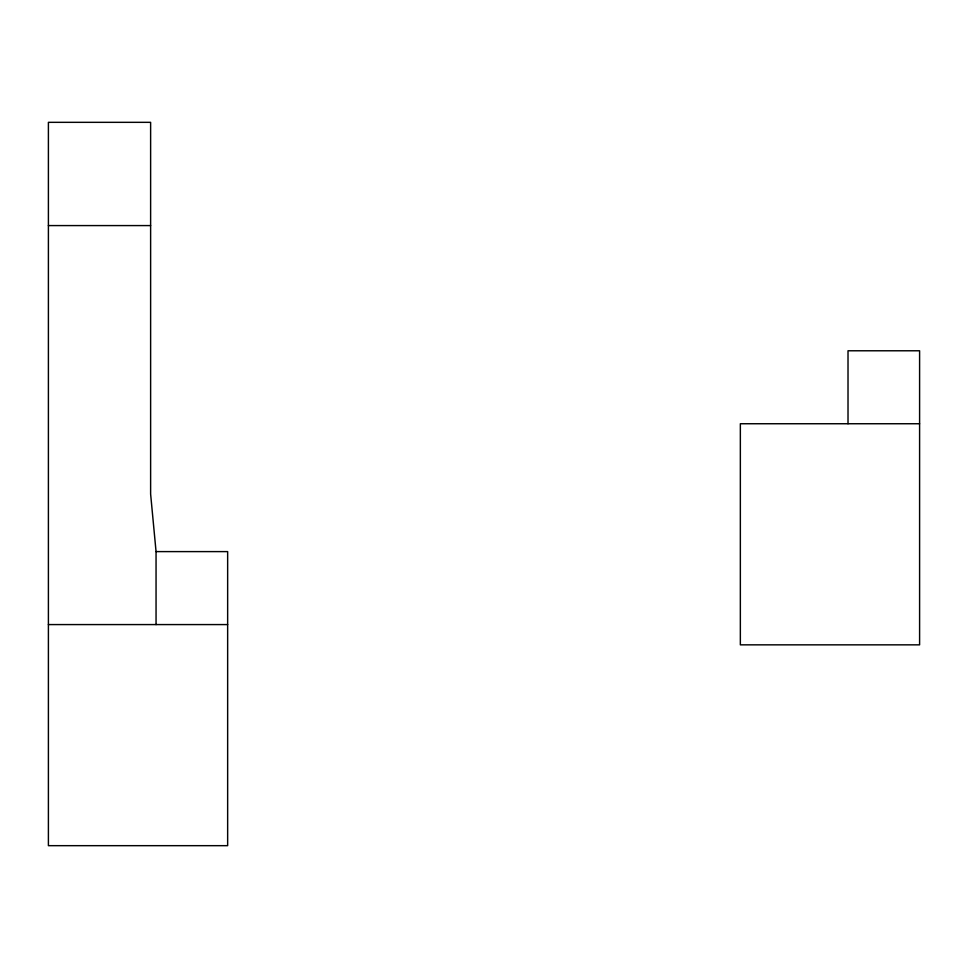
<?xml version="1.0" encoding="UTF-8"?>
<svg xmlns="http://www.w3.org/2000/svg" width="968" height="968" viewBox="0 0 968 968"><rect width="100%" height="100%" fill="white"/><g stroke="black" fill="none" stroke-linecap="round" stroke-linejoin="round"><path stroke-width="1.45" d="M48.4 225.58L150.621 225.58M919.6 423.742L740.351 423.742L740.351 644.845L919.6 644.845L919.6 350.779L848.016 350.779L848.016 423.742M156.054 551.603L227.649 551.603L227.649 845.669L48.4 845.669L48.4 122.331L150.621 122.331L150.621 494.043L156.054 551.603L156.054 624.578M48.4 624.578L227.649 624.578"/></g></svg>
